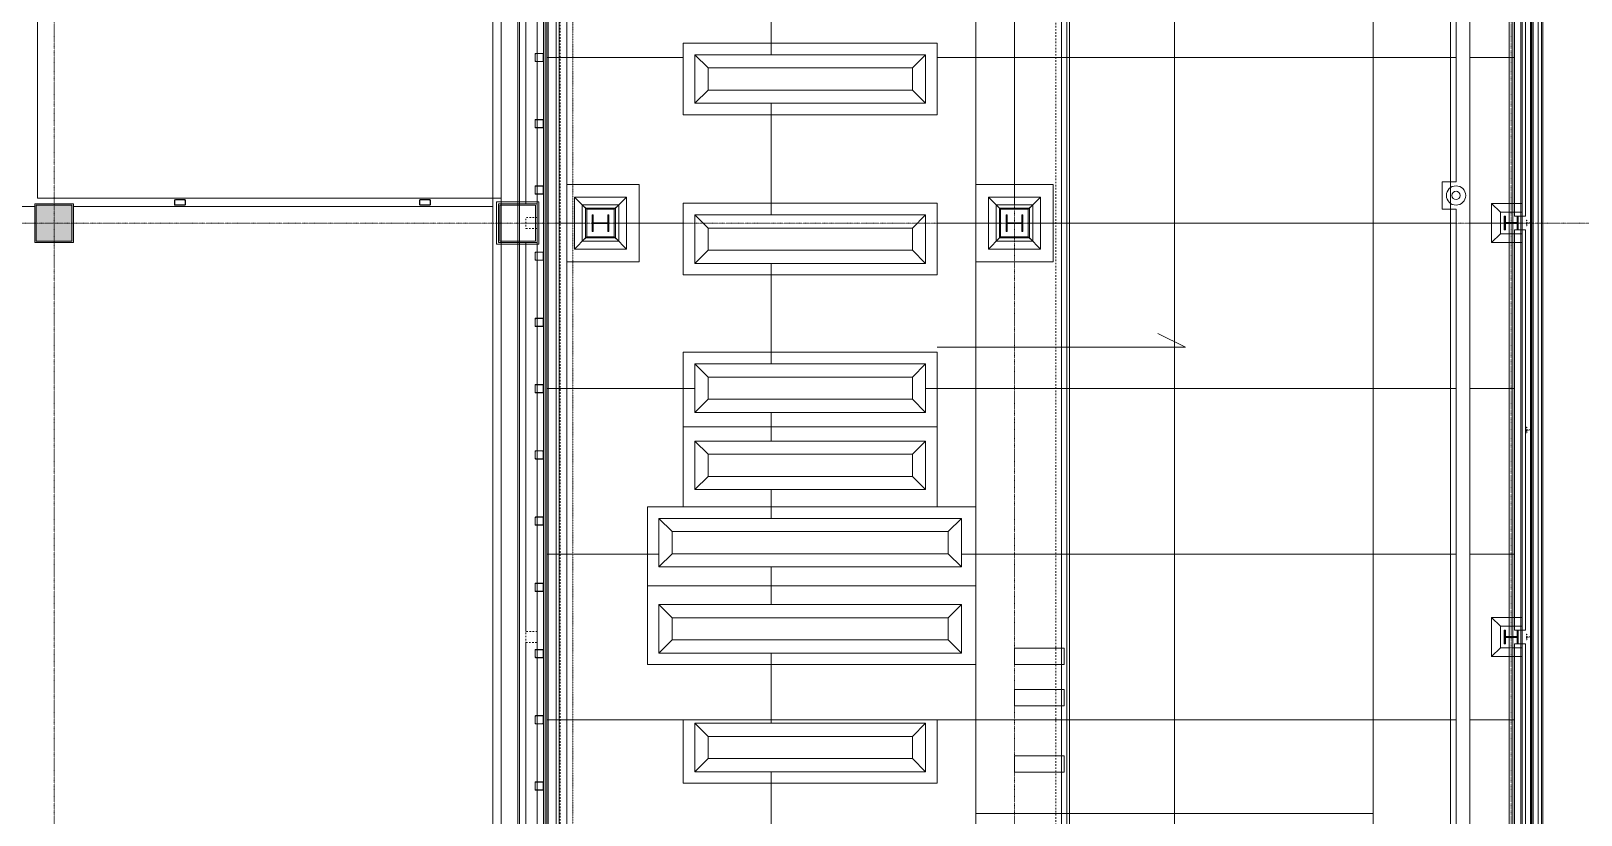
# Model space of a CAD drawing. Extents: x -32000 to 401936, y -48083 to 131250.
# Drawn here: x 234782 to 262864, y 64275 to 78480 of the extents above; entities that cross this region are included whole.
import ezdxf

# ---------------------------------------------------------------- set-up
doc = ezdxf.new("R2010")
doc.units = 0
doc.header["$LTSCALE"] = 10
for name, pattern in [('H12PL4$0$JJP_三點線', [0.9, 0.3, -0.15, 0, -0.15, 0, -0.15, 0, -0.15]), ('H12PL4$0$JJP_虛線(退縮線、投影線、地下室範圍、非屬本工程、圖面分區)', [0.45, 0.3, -0.15]), ('H12PL4$0$TAI_虛線', [5.644, 2.822, -2.822]), ('XFM7P40ICA$0$H12PL4$0$CENTERK1', [0.0983, 0.0833, -0.005, 0.005, -0.005]), ('XFM7P40ICA$0$H12PL4$0$DOTK1', [0.01, 0.005, -0.005]), ('XFM7P40ICA$0$H12PL4$0$JJP_三點線', [0.9, 0.3, -0.15, 0, -0.15, 0, -0.15, 0, -0.15]), ('XFM7P40ICA$0$H12PL4$0$JJP_虛線(退縮線、投影線、地下室範圍、非屬本工程、圖面分區)', [0.45, 0.3, -0.15]), ('XFM7P40ICA$0$H12PL4$0$TAI_虛線', [5.644, 2.822, -2.822])]:
    doc.linetypes.add(name, pattern=pattern)
for name, color, linetype in [('H12PL4$0$A-WALL-EX', 252, 'Continuous'), ('H12PL4$0$A-WALL-IN', 252, 'Continuous'), ('H12PL4$0$S-COL', 252, 'Continuous'), ('H12PL4$0$S-GRID', 252, 'Continuous'), ('H12PL4$0$S-SLAB-SHOW', 252, 'Continuous'), ('XFM7P40ICA$0$H12PL4$0$A-WALL-EX', 252, 'Continuous'), ('XFM7P40ICA$0$H12PL4$0$Hattch', 252, 'Continuous'), ('XFM7P40ICA$0$H12PL4$0$L40_19_DRAN', 252, 'Continuous'), ('XFM7P40ICA$0$H12PL4$0$L40_19_HYOKI', 252, 'Continuous'), ('XFM7P40ICA$0$H12PL4$0$L40_19_MEJI', 252, 'Continuous'), ('XFM7P40ICA$0$H12PL4$0$L40_19_SIAGE1', 252, 'Continuous'), ('XFM7P40ICA$0$H12PL4$0$L40_19_SIAGE2', 252, 'Continuous'), ('XFM7P40ICA$0$H12PL4$0$L40_19_SIAGE3', 252, 'Continuous'), ('XFM7P40ICA$0$H12PL4$0$L40_19_STEEL2', 252, 'Continuous'), ('XFM7P40ICA$0$H12PL4$0$L40_19_STEEL3', 252, 'Continuous'), ('XFM7P40ICA$0$H12PL4$0$L40_19_SUGATA2', 252, 'Continuous'), ('XFM7P40ICA$0$H12PL4$0$L40_19_SUGATA3', 252, 'Continuous'), ('XFM7P40ICA$0$H12PL4$0$L40_19_SUGATAD', 252, 'Continuous'), ('XFM7P40ICA$0$H12PL4$0$L40_19_TEMP', 252, 'Continuous'), ('XFM7P40ICA$0$H12PL4$0$L40_19_設備基礎', 252, 'Continuous'), ('XFM7P40ICA$0$H12PL4$0$S-COL', 252, 'Continuous'), ('XFM7P40ICA$0$H12PL4$0$S-GRID', 252, 'Continuous')]:
    doc.layers.add(name, color=color, linetype=linetype)

# ---------------------------------------------------------------- blocks, each defined once
blk = doc.blocks.new('XFM7P40ICA$0$H12PL4')
at = {"layer": 'XFM7P40ICA$0$H12PL4$0$Hattch', "linetype": 'Continuous', "lineweight": 0}
for points in [[(234850, 74650), (235550, 74650), (235550, 75350), (234850, 75350)], [(244950, 75150), (244950, 74850), (244965, 74850), (244965, 74995), (245235, 74995), (245235, 74850), (245250, 74850), (245250, 75150), (245235, 75150), (245235, 75005), (244965, 75005), (244965, 75150)], [(252450, 75150), (252450, 74850), (252465, 74850), (252465, 74995), (252735, 74995), (252735, 74850), (252750, 74850), (252750, 75150), (252735, 75150), (252735, 75005), (252465, 75005), (252465, 75150)], [(261725, 74875), (261725, 75125), (261705, 75125), (261705, 75007.5), (261495, 75007.5), (261495, 75125), (261475, 75125), (261475, 74875), (261495, 74875), (261495, 74992.5), (261705, 74992.5), (261705, 74875)], [(261725, 67375), (261725, 67625), (261705, 67625), (261705, 67507.5), (261495, 67507.5), (261495, 67625), (261475, 67625), (261475, 67375), (261495, 67375), (261495, 67492.5), (261705, 67492.5), (261705, 67375)]]:
    blk.add_hatch(color=256, dxfattribs=at).paths.add_polyline_path(points)
at = {"layer": 'XFM7P40ICA$0$H12PL4$0$A-WALL-EX', "linetype": 'XFM7P40ICA$0$H12PL4$0$JJP_虛線(退縮線、投影線、地下室範圍、非屬本工程、圖面分區)', "lineweight": 0}
for p, q in [((261995, 30500), (261995, 90375)), ((253550, 32650), (253550, 87350))]:
    blk.add_line(p, q, dxfattribs=at)
at = {"layer": 'XFM7P40ICA$0$H12PL4$0$A-WALL-EX', "lineweight": 0}
for p, q in [((261800, 30500), (261800, 89960)), ((244300, 30500), (244300, 89560)), ((260500, 30500), (260500, 89560)), ((260850, 30500), (260850, 89560)), ((261630, 30500), (261630, 89560))]:
    blk.add_line(p, q, dxfattribs=at)
at = {"layer": 'XFM7P40ICA$0$H12PL4$0$A-WALL-EX', "lineweight": 0, "flags": 128}
for points in [[(243150, 90465), (243150, 30500)], [(262150, 30500), (262150, 90550)], [(261775, 90175), (261775, 30500)], [(261950, 30500), (261950, 90350)], [(261965, 90365), (261965, 30500)], [(262175, 30500), (262175, 90175)], [(244065, 90115), (244065, 30500)], [(244100, 30500), (244100, 90115)], [(261560, 89960), (261560, 30500)], [(243300, 30500), (243300, 89650)], [(243600, 89650), (243600, 30500)], [(243635, 30500), (243635, 89650)], [(244130, 89560), (244130, 30500)], [(261800, 30500), (261800, 89560)]]:
    blk.add_lwpolyline(points, dxfattribs=at)
at = {"layer": 'XFM7P40ICA$0$H12PL4$0$A-WALL-EX', "linetype": 'XFM7P40ICA$0$H12PL4$0$JJP_虛線(退縮線、投影線、地下室範圍、非屬本工程、圖面分區)', "lineweight": 0, "flags": 128}
for points in [[(262090, 30500), (262090, 90490)], [(244300, 87350), (244300, 32650)], [(244350, 32650), (244350, 87350)], [(253450, 87350), (253450, 32650)], [(253600, 32550), (253600, 87500)], [(261975, 78700), (261975, 75050)], [(261975, 74950), (261975, 71300)], [(261975, 71200), (261975, 67550)], [(261975, 67450), (261975, 63800)]]:
    blk.add_lwpolyline(points, dxfattribs=at)
at = {"layer": 'XFM7P40ICA$0$H12PL4$0$L40_19_DRAN', "lineweight": 0}
for radius in [175, 75]:
    blk.add_circle((260600, 75500), radius, dxfattribs=at)
at = {"layer": 'XFM7P40ICA$0$H12PL4$0$L40_19_HYOKI', "lineweight": 0, "flags": 128}
blk.add_lwpolyline([(255200.2, 73001.9), (255700.2, 72751.9), (251200.2, 72751.9)], dxfattribs=at)
at = {"layer": 'XFM7P40ICA$0$H12PL4$0$L40_19_MEJI', "lineweight": 0}
for p, q in [((251900, 32860), (251900, 90200)), ((259100, 32450), (259100, 90200)), ((248195, 78050), (248195, 89900)), ((255500, 32860), (255500, 89775)), ((244490, 30700), (244490, 89375)), ((244130, 78000), (246600, 78000)), ((251200, 78000), (260600, 78000)), ((260850, 78000), (261660, 78000)), ((248195, 75150), (248195, 77170)), ((245350, 75000), (246600, 75000)), ((251200, 75000), (252350, 75000)), ((252850, 75000), (260600, 75000)), ((260850, 75000), (261800, 75000)), ((248195, 72450), (248195, 74270)), ((244130, 72000), (246810, 72000)), ((250990, 72000), (260600, 72000)), ((260850, 72000), (261660, 72000)), ((248195, 71050), (248195, 71570)), ((248195, 69650), (248195, 70170)), ((244130, 69000), (246160, 69000)), ((251640, 69000), (260600, 69000)), ((260850, 69000), (261660, 69000)), ((248195, 68090), (248195, 68770)), ((248195, 65940), (248195, 67210)), ((244130, 66000), (260600, 66000)), ((260850, 66000), (261660, 66000)), ((248195, 63440), (248195, 65060)), ((251900, 64300), (259100, 64300))]:
    blk.add_line(p, q, dxfattribs=at)
at = {"layer": 'XFM7P40ICA$0$H12PL4$0$L40_19_MEJI', "lineweight": 0, "flags": 128}
for points in [[(260600, 30980), (260600, 32750), (260350, 32750), (260350, 33250), (260600, 33250), (260600, 45250), (260350, 45250), (260350, 45750), (260600, 45750), (260600, 60250), (260350, 60250), (260350, 60750), (260600, 60750), (260600, 75250), (260350, 75250), (260350, 75750), (260600, 75750), (260600, 89250), (260350, 89250), (260350, 89750), (260850, 89750), (260850, 30980)], [(246600, 76960), (246600, 78260), (251200, 78260), (251200, 76960)], [(244490, 74300), (245800, 74300), (245800, 75700), (244490, 75700)], [(251900, 74300), (253300, 74300), (253300, 75700), (251900, 75700)], [(246600, 74060), (246600, 75360), (251200, 75360), (251200, 74060)], [(246600, 71310), (246600, 72660), (251200, 72660), (251200, 71310)], [(246600, 69860), (246600, 71310), (251200, 71310), (251200, 69860)], [(245950, 68430), (245950, 69860), (251900, 69860), (251900, 68430)], [(245950, 67000), (245950, 68430), (251900, 68430), (251900, 67000)], [(246600, 64850), (246600, 66000), (251200, 66000), (251200, 64850)]]:
    blk.add_lwpolyline(points, close=True, dxfattribs=at)
at = {"layer": 'XFM7P40ICA$0$H12PL4$0$L40_19_SIAGE1', "lineweight": 0}
for p, q in [((244100, 30525), (244100, 90500)), ((234850, 75300), (227150, 75300)), ((235550, 75300), (243150, 75300)), ((243150, 75300), (243150, 44700))]:
    blk.add_line(p, q, dxfattribs=at)
at = {"layer": 'XFM7P40ICA$0$H12PL4$0$L40_19_SIAGE2', "lineweight": 0}
for p, q in [((244065, 91665), (244065, 75000)), ((234900, 89650), (234900, 75450)), ((234900, 75450), (243300, 75450))]:
    blk.add_line(p, q, dxfattribs=at)
at = {"layer": 'XFM7P40ICA$0$H12PL4$0$L40_19_SIAGE3', "lineweight": 0}
for p, q in [((243300, 75350), (243300, 75450)), ((244065, 75000), (244065, 30525)), ((243300, 60350), (243300, 74650))]:
    blk.add_line(p, q, dxfattribs=at)
at = {"layer": 'XFM7P40ICA$0$H12PL4$0$L40_19_SIAGE3', "lineweight": 0, "flags": 128}
blk.add_lwpolyline([(243215, 74615), (243215, 75385), (243985, 75385), (243985, 74615)], close=True, dxfattribs=at)
at = {"layer": 'XFM7P40ICA$0$H12PL4$0$L40_19_STEEL2', "lineweight": 0}
for p, q in [((234850, 75350), (234850, 74650)), ((235550, 75350), (234850, 75350)), ((235550, 74650), (235550, 75350)), ((234850, 74650), (235550, 74650))]:
    blk.add_line(p, q, dxfattribs=at)
at = {"layer": 'XFM7P40ICA$0$H12PL4$0$L40_19_STEEL2', "lineweight": 0, "flags": 128}
for points in [[(234875, 75325), (234875, 74675), (235525, 74675), (235525, 75325)], [(243250, 74650), (243250, 75350), (243950, 75350), (243950, 74650)], [(243275, 74675), (243275, 75325), (243925, 75325), (243925, 74675)]]:
    blk.add_lwpolyline(points, close=True, dxfattribs=at)
for points in [[(245250, 75150), (245250, 74850), (245235, 74850), (245235, 74982, 0.4142136), (245222, 74995), (244978, 74995, 0.4142136), (244965, 74982), (244965, 74850), (244950, 74850), (244950, 75150), (244965, 75150), (244965, 75018, 0.4142136), (244978, 75005), (245222, 75005, 0.4142136), (245235, 75018), (245235, 75150)], [(252750, 75150), (252750, 74850), (252735, 74850), (252735, 74982, 0.4142136), (252722, 74995), (252478, 74995, 0.4142136), (252465, 74982), (252465, 74850), (252450, 74850), (252450, 75150), (252465, 75150), (252465, 75018, 0.4142136), (252478, 75005), (252722, 75005, 0.4142136), (252735, 75018), (252735, 75150)], [(261725, 75125), (261725, 74875), (261711, 74875), (261711, 74987.5, 0.4142136), (261703, 74995.5), (261497, 74995.5, 0.4142136), (261489, 74987.5), (261489, 74875), (261475, 74875), (261475, 75125), (261489, 75125), (261489, 75012.5, 0.4142136), (261497, 75004.5), (261703, 75004.5, 0.4142136), (261711, 75012.5), (261711, 75125)], [(261725, 67625), (261725, 67375), (261711, 67375), (261711, 67487.5, 0.4142136), (261703, 67495.5), (261497, 67495.5, 0.4142136), (261489, 67487.5), (261489, 67375), (261475, 67375), (261475, 67625), (261489, 67625), (261489, 67512.5, 0.4142136), (261497, 67504.5), (261703, 67504.5, 0.4142136), (261711, 67512.5), (261711, 67625)]]:
    blk.add_lwpolyline(points, format="xyb", close=True, dxfattribs=at)
at = {"layer": 'XFM7P40ICA$0$H12PL4$0$L40_19_STEEL3', "lineweight": 0, "flags": 128}
for points in [[(243915, 77938.5), (243915, 78061.5, -0.4142136), (243928.5, 78075), (244051.5, 78075, -0.4142136), (244065, 78061.5), (244065, 77938.5, -0.4142136), (244051.5, 77925), (243928.5, 77925, -0.4142136)], [(243919.5, 77938.5), (243919.5, 78061.5, -0.4142136), (243928.5, 78070.5), (244051.5, 78070.5, -0.4142136), (244060.5, 78061.5), (244060.5, 77938.5, -0.4142136), (244051.5, 77929.5), (243928.5, 77929.5, -0.4142136)], [(243915, 76738.5), (243915, 76861.5, -0.4142136), (243928.5, 76875), (244051.5, 76875, -0.4142136), (244065, 76861.5), (244065, 76738.5, -0.4142136), (244051.5, 76725), (243928.5, 76725, -0.4142136)], [(243919.5, 76738.5), (243919.5, 76861.5, -0.4142136), (243928.5, 76870.5), (244051.5, 76870.5, -0.4142136), (244060.5, 76861.5), (244060.5, 76738.5, -0.4142136), (244051.5, 76729.5), (243928.5, 76729.5, -0.4142136)], [(243915, 75538.5), (243915, 75661.5, -0.4142136), (243928.5, 75675), (244051.5, 75675, -0.4142136), (244065, 75661.5), (244065, 75538.5, -0.4142136), (244051.5, 75525), (243928.5, 75525, -0.4142136)], [(243919.5, 75538.5), (243919.5, 75661.5, -0.4142136), (243928.5, 75670.5), (244051.5, 75670.5, -0.4142136), (244060.5, 75661.5), (244060.5, 75538.5, -0.4142136), (244051.5, 75529.5), (243928.5, 75529.5, -0.4142136)], [(237398, 75425), (237562, 75425, -0.4142136), (237580, 75407), (237580, 75343, -0.4142136), (237562, 75325), (237398, 75325, -0.4142136), (237380, 75343), (237380, 75407, -0.4142136)], [(237398, 75419), (237562, 75419, -0.4142136), (237574, 75407), (237574, 75343, -0.4142136), (237562, 75331), (237398, 75331, -0.4142136), (237386, 75343), (237386, 75407, -0.4142136)], [(242002, 75425), (241838, 75425, 0.4142136), (241820, 75407), (241820, 75343, 0.4142136), (241838, 75325), (242002, 75325, 0.4142136), (242020, 75343), (242020, 75407, 0.4142136)], [(242002, 75419), (241838, 75419, 0.4142136), (241826, 75407), (241826, 75343, 0.4142136), (241838, 75331), (242002, 75331, 0.4142136), (242014, 75343), (242014, 75407, 0.4142136)], [(243915, 74338.5), (243915, 74461.5, -0.4142136), (243928.5, 74475), (244051.5, 74475, -0.4142136), (244065, 74461.5), (244065, 74338.5, -0.4142136), (244051.5, 74325), (243928.5, 74325, -0.4142136)], [(243919.5, 74338.5), (243919.5, 74461.5, -0.4142136), (243928.5, 74470.5), (244051.5, 74470.5, -0.4142136), (244060.5, 74461.5), (244060.5, 74338.5, -0.4142136), (244051.5, 74329.5), (243928.5, 74329.5, -0.4142136)], [(243915, 73138.5), (243915, 73261.5, -0.4142136), (243928.5, 73275), (244051.5, 73275, -0.4142136), (244065, 73261.5), (244065, 73138.5, -0.4142136), (244051.5, 73125), (243928.5, 73125, -0.4142136)], [(243919.5, 73138.5), (243919.5, 73261.5, -0.4142136), (243928.5, 73270.5), (244051.5, 73270.5, -0.4142136), (244060.5, 73261.5), (244060.5, 73138.5, -0.4142136), (244051.5, 73129.5), (243928.5, 73129.5, -0.4142136)], [(243915, 71938.5), (243915, 72061.5, -0.4142136), (243928.5, 72075), (244051.5, 72075, -0.4142136), (244065, 72061.5), (244065, 71938.5, -0.4142136), (244051.5, 71925), (243928.5, 71925, -0.4142136)], [(243919.5, 71938.5), (243919.5, 72061.5, -0.4142136), (243928.5, 72070.5), (244051.5, 72070.5, -0.4142136), (244060.5, 72061.5), (244060.5, 71938.5, -0.4142136), (244051.5, 71929.5), (243928.5, 71929.5, -0.4142136)], [(243915, 70738.5), (243915, 70861.5, -0.4142136), (243928.5, 70875), (244051.5, 70875, -0.4142136), (244065, 70861.5), (244065, 70738.5, -0.4142136), (244051.5, 70725), (243928.5, 70725, -0.4142136)], [(243919.5, 70738.5), (243919.5, 70861.5, -0.4142136), (243928.5, 70870.5), (244051.5, 70870.5, -0.4142136), (244060.5, 70861.5), (244060.5, 70738.5, -0.4142136), (244051.5, 70729.5), (243928.5, 70729.5, -0.4142136)], [(243915, 69538.5), (243915, 69661.5, -0.4142136), (243928.5, 69675), (244051.5, 69675, -0.4142136), (244065, 69661.5), (244065, 69538.5, -0.4142136), (244051.5, 69525), (243928.5, 69525, -0.4142136)], [(243919.5, 69538.5), (243919.5, 69661.5, -0.4142136), (243928.5, 69670.5), (244051.5, 69670.5, -0.4142136), (244060.5, 69661.5), (244060.5, 69538.5, -0.4142136), (244051.5, 69529.5), (243928.5, 69529.5, -0.4142136)], [(243915, 68338.5), (243915, 68461.5, -0.4142136), (243928.5, 68475), (244051.5, 68475, -0.4142136), (244065, 68461.5), (244065, 68338.5, -0.4142136), (244051.5, 68325), (243928.5, 68325, -0.4142136)], [(243919.5, 68338.5), (243919.5, 68461.5, -0.4142136), (243928.5, 68470.5), (244051.5, 68470.5, -0.4142136), (244060.5, 68461.5), (244060.5, 68338.5, -0.4142136), (244051.5, 68329.5), (243928.5, 68329.5, -0.4142136)], [(243915, 67138.5), (243915, 67261.5, -0.4142136), (243928.5, 67275), (244051.5, 67275, -0.4142136), (244065, 67261.5), (244065, 67138.5, -0.4142136), (244051.5, 67125), (243928.5, 67125, -0.4142136)], [(243919.5, 67138.5), (243919.5, 67261.5, -0.4142136), (243928.5, 67270.5), (244051.5, 67270.5, -0.4142136), (244060.5, 67261.5), (244060.5, 67138.5, -0.4142136), (244051.5, 67129.5), (243928.5, 67129.5, -0.4142136)], [(243915, 65938.5), (243915, 66061.5, -0.4142136), (243928.5, 66075), (244051.5, 66075, -0.4142136), (244065, 66061.5), (244065, 65938.5, -0.4142136), (244051.5, 65925), (243928.5, 65925, -0.4142136)], [(243919.5, 65938.5), (243919.5, 66061.5, -0.4142136), (243928.5, 66070.5), (244051.5, 66070.5, -0.4142136), (244060.5, 66061.5), (244060.5, 65938.5, -0.4142136), (244051.5, 65929.5), (243928.5, 65929.5, -0.4142136)], [(243915, 64738.5), (243915, 64861.5, -0.4142136), (243928.5, 64875), (244051.5, 64875, -0.4142136), (244065, 64861.5), (244065, 64738.5, -0.4142136), (244051.5, 64725), (243928.5, 64725, -0.4142136)], [(243919.5, 64738.5), (243919.5, 64861.5, -0.4142136), (243928.5, 64870.5), (244051.5, 64870.5, -0.4142136), (244060.5, 64861.5), (244060.5, 64738.5, -0.4142136), (244051.5, 64729.5), (243928.5, 64729.5, -0.4142136)]]:
    blk.add_lwpolyline(points, format="xyb", close=True, dxfattribs=at)
at = {"layer": 'XFM7P40ICA$0$H12PL4$0$L40_19_SUGATA2', "lineweight": 0}
blk.add_line((262175, 30485.5), (262175, 90575), dxfattribs=at)
at = {"layer": 'XFM7P40ICA$0$H12PL4$0$L40_19_SUGATA3', "lineweight": 0}
for p, q in [((244150, 89660), (244150, 30550)), ((244300, 89660), (244300, 30700)), ((261660, 82375), (261660, 75125)), ((247050, 77810), (246810, 78050)), ((250750, 77810), (250990, 78050)), ((247050, 77410), (246810, 77170)), ((250750, 77410), (250990, 77170)), ((244850, 75250), (244770, 75330)), ((245430, 75330), (245350, 75250)), ((252350, 75250), (252270, 75330)), ((252930, 75330), (252850, 75250)), ((261405, 75195), (261245, 75355)), ((261660, 75355), (261245, 75355)), ((261245, 75355), (261245, 74645)), ((247050, 74910), (246810, 75150)), ((250750, 74910), (250990, 75150)), ((261660, 75125), (261860, 75125)), ((244850, 74750), (244770, 74670)), ((245430, 74670), (245350, 74750)), ((252350, 74750), (252270, 74670)), ((252930, 74670), (252850, 74750)), ((261405, 74805), (261245, 74645)), ((261660, 74875), (261860, 74875)), ((261660, 74875), (261660, 67625)), ((261860, 74875), (261860, 67625)), ((247050, 74510), (246810, 74270)), ((250750, 74510), (250990, 74270)), ((261660, 74645), (261245, 74645)), ((247050, 72210), (246810, 72450)), ((250750, 72210), (250990, 72450)), ((247050, 71810), (246810, 71570)), ((250750, 71810), (250990, 71570)), ((247050, 70810), (246810, 71050)), ((250750, 70810), (250990, 71050)), ((247050, 70410), (246810, 70170)), ((250750, 70410), (250990, 70170)), ((246400, 69410), (246160, 69650)), ((251400, 69410), (251640, 69650)), ((246400, 69010), (246160, 68770)), ((251400, 69010), (251640, 68770)), ((246400, 67850), (246160, 68090)), ((251400, 67850), (251640, 68090)), ((261245, 67855), (261245, 67145)), ((261660, 67855), (261245, 67855)), ((261405, 67695), (261245, 67855)), ((246400, 67450), (246160, 67210)), ((251400, 67450), (251640, 67210)), ((261660, 67625), (261860, 67625)), ((261405, 67305), (261245, 67145)), ((261660, 67145), (261245, 67145)), ((261660, 67375), (261860, 67375)), ((261660, 67375), (261660, 60125)), ((261860, 67375), (261860, 60125)), ((247050, 65700), (246810, 65940)), ((250750, 65700), (250990, 65940)), ((247050, 65300), (246810, 65060)), ((250750, 65300), (250990, 65060))]:
    blk.add_line(p, q, dxfattribs=at)
at = {"layer": 'XFM7P40ICA$0$H12PL4$0$L40_19_SUGATA3', "linetype": 'XFM7P40ICA$0$H12PL4$0$CENTERK1', "lineweight": 0, "flags": 128}
for points in [[(262090, 30600), (262090, 90490), (249160, 90490), (249160, 90090), (244150, 90090), (244150, 89975), (249275, 89975)], [(261975, 90375), (261975, 30600)]]:
    blk.add_lwpolyline(points, dxfattribs=at)
at = {"layer": 'XFM7P40ICA$0$H12PL4$0$L40_19_SUGATA3', "lineweight": 0, "flags": 128}
for points in [[(261860, 75125), (261860, 82375)], [(261660, 74805), (261405, 74805), (261405, 75195), (261660, 75195)], [(261660, 67305), (261405, 67305), (261405, 67695), (261660, 67695)]]:
    blk.add_lwpolyline(points, dxfattribs=at)
for points in [[(245430, 75330), (244770, 75330), (244770, 74670), (245430, 74670)], [(252930, 75330), (252270, 75330), (252270, 74670), (252930, 74670)], [(245350, 75250), (244850, 75250), (244850, 74750), (245350, 74750)], [(252850, 75250), (252350, 75250), (252350, 74750), (252850, 74750)]]:
    blk.add_lwpolyline(points, close=True, dxfattribs=at)
at = {"layer": 'XFM7P40ICA$0$H12PL4$0$L40_19_SUGATAD', "linetype": 'XFM7P40ICA$0$H12PL4$0$DOTK1', "lineweight": 0}
for p, q in [((244600, 87500), (244600, 32500)), ((253600, 87500), (253600, 32500))]:
    blk.add_line(p, q, dxfattribs=at)
at = {"layer": 'XFM7P40ICA$0$H12PL4$0$L40_19_TEMP', "lineweight": 0}
for p, q in [((252600, 86670), (252600, 75330)), ((244300, 75000), (244770, 75000))]:
    blk.add_line(p, q, dxfattribs=at)
at = {"layer": 'XFM7P40ICA$0$H12PL4$0$L40_19_設備基礎', "lineweight": 0, "flags": 128}
for points in [[(250990, 77170), (250990, 78050), (246810, 78050), (246810, 77170)], [(247050, 77410), (247050, 77810), (250750, 77810), (250750, 77410)], [(250990, 74270), (250990, 75150), (246810, 75150), (246810, 74270)], [(247050, 74510), (247050, 74910), (250750, 74910), (250750, 74510)], [(250990, 71570), (250990, 72450), (246810, 72450), (246810, 71570)], [(247050, 71810), (247050, 72210), (250750, 72210), (250750, 71810)], [(250990, 70170), (250990, 71050), (246810, 71050), (246810, 70170)], [(247050, 70410), (247050, 70810), (250750, 70810), (250750, 70410)], [(251640, 68770), (251640, 69650), (246160, 69650), (246160, 68770)], [(246400, 69010), (246400, 69410), (251400, 69410), (251400, 69010)], [(251640, 67210), (251640, 68090), (246160, 68090), (246160, 67210)], [(246400, 67450), (246400, 67850), (251400, 67850), (251400, 67450)], [(252600, 67000), (252600, 67300), (253500, 67300), (253500, 67000)], [(252600, 66250), (252600, 66550), (253500, 66550), (253500, 66250)], [(250990, 65060), (250990, 65940), (246810, 65940), (246810, 65060)], [(247050, 65300), (247050, 65700), (250750, 65700), (250750, 65300)], [(252600, 65050), (252600, 65350), (253500, 65350), (253500, 65050)]]:
    blk.add_lwpolyline(points, close=True, dxfattribs=at)
at = {"layer": 'XFM7P40ICA$0$H12PL4$0$S-COL', "lineweight": 0, "flags": 128}
for points in [[(234850, 74650), (235550, 74650), (235550, 75350), (234850, 75350)], [(244950, 75150), (244950, 74850), (244965, 74850), (244965, 74995), (245235, 74995), (245235, 74850), (245250, 74850), (245250, 75150), (245235, 75150), (245235, 75005), (244965, 75005), (244965, 75150)], [(252450, 75150), (252450, 74850), (252465, 74850), (252465, 74995), (252735, 74995), (252735, 74850), (252750, 74850), (252750, 75150), (252735, 75150), (252735, 75005), (252465, 75005), (252465, 75150)], [(261725, 74875), (261725, 75125), (261705, 75125), (261705, 75007.5), (261495, 75007.5), (261495, 75125), (261475, 75125), (261475, 74875), (261495, 74875), (261495, 74992.5), (261705, 74992.5), (261705, 74875)], [(261725, 67375), (261725, 67625), (261705, 67625), (261705, 67507.5), (261495, 67507.5), (261495, 67625), (261475, 67625), (261475, 67375), (261495, 67375), (261495, 67492.5), (261705, 67492.5), (261705, 67375)]]:
    blk.add_lwpolyline(points, close=True, dxfattribs=at)
for points in [[(244630, 74530), (244630, 75470)], [(244830, 75270), (244630, 75470)], [(244630, 75470), (245570, 75470)], [(244830, 75270), (244830, 74730)], [(245370, 75270), (244830, 75270)], [(245570, 75470), (245370, 75270)], [(245370, 74730), (245370, 75270)], [(245570, 75470), (245570, 74530)], [(252130, 74530), (252130, 75470)], [(252330, 75270), (252130, 75470)], [(252130, 75470), (253070, 75470)], [(252330, 75270), (252330, 74730)], [(252870, 75270), (252330, 75270)], [(253070, 75470), (252870, 75270)], [(252870, 74730), (252870, 75270)], [(253070, 75470), (253070, 74530)], [(261245, 75355), (261245, 74645)], [(261245, 75355), (261405, 75195)], [(261800, 75355), (261245, 75355)], [(261800, 74645), (261800, 74805), (261800, 75195), (261800, 75355)], [(261405, 75195), (261405, 74805)], [(261800, 75195), (261405, 75195)], [(244830, 74730), (244630, 74530)], [(244830, 74730), (245370, 74730)], [(245570, 74530), (245370, 74730)], [(252330, 74730), (252130, 74530)], [(252330, 74730), (252870, 74730)], [(253070, 74530), (252870, 74730)], [(261245, 74645), (261405, 74805)], [(261405, 74805), (261800, 74805)], [(244630, 74530), (245570, 74530)], [(252130, 74530), (253070, 74530)], [(261245, 74645), (261800, 74645)], [(261245, 67855), (261245, 67145)], [(261245, 67855), (261405, 67695)], [(261800, 67855), (261245, 67855)], [(261405, 67695), (261405, 67305)], [(261800, 67695), (261405, 67695)], [(261800, 67145), (261800, 67305), (261800, 67695), (261800, 67855)], [(261245, 67145), (261405, 67305)], [(261245, 67145), (261800, 67145)], [(261405, 67305), (261800, 67305)]]:
    blk.add_lwpolyline(points, dxfattribs=at)
at = {"layer": 'XFM7P40ICA$0$H12PL4$0$S-COL', "linetype": 'XFM7P40ICA$0$H12PL4$0$TAI_虛線', "lineweight": 0, "flags": 128}
for points in [[(261975, 74950), (261975, 75050), (261970, 75050), (261970, 75002.5), (261880, 75002.5), (261880, 75050), (261875, 75050), (261875, 74950), (261880, 74950), (261880, 74997.5), (261970, 74997.5), (261970, 74950)], [(261975, 71200), (261975, 71300), (261970, 71300), (261970, 71252.5), (261880, 71252.5), (261880, 71300), (261875, 71300), (261875, 71200), (261880, 71200), (261880, 71247.5), (261970, 71247.5), (261970, 71200)], [(261975, 67450), (261975, 67550), (261970, 67550), (261970, 67502.5), (261880, 67502.5), (261880, 67550), (261875, 67550), (261875, 67450), (261880, 67450), (261880, 67497.5), (261970, 67497.5), (261970, 67450)]]:
    blk.add_lwpolyline(points, close=True, dxfattribs=at)
at = {"layer": 'XFM7P40ICA$0$H12PL4$0$S-GRID', "linetype": 'XFM7P40ICA$0$H12PL4$0$JJP_三點線', "lineweight": 0}
for p, q in [((235200, 128250), (235200, -28000)), ((243600, 128250), (243600, -28000)), ((252600, 128250), (252600, -28000)), ((261600, 128250), (261600, -28000)), ((-29000, 75000), (289600, 75000))]:
    blk.add_line(p, q, dxfattribs=at)
blk = doc.blocks.new('XFM7P40ICA')
blk.add_blockref('XFM7P40ICA$0$H12PL4', (0, 0))
blk = doc.blocks.new('H12PL4')
at = {"layer": 'H12PL4$0$A-WALL-EX', "lineweight": 0}
blk.add_line((261800, 30500), (261800, 89960), dxfattribs=at)
at = {"layer": 'H12PL4$0$A-WALL-EX', "lineweight": 0, "flags": 128}
for points in [[(244100, 30500), (244100, 91700)], [(244100, 30500), (244100, 91700)], [(244100, 30500), (244100, 91700)], [(244100, 30500), (244100, 91700)], [(262150, 30500), (262150, 90550)], [(262150, 30500), (262150, 90550)], [(244100, 30500), (244100, 90150)], [(261775, 90175), (261775, 30500)], [(261950, 30500), (261950, 90350)], [(261965, 90365), (261965, 30500)], [(262175, 30500), (262175, 90175)], [(261560, 89960), (261560, 30500)], [(243950, 89650), (243950, 75350)], [(243950, 74650), (243950, 60350)]]:
    blk.add_lwpolyline(points, dxfattribs=at)
at = {"layer": 'H12PL4$0$A-WALL-EX', "linetype": 'H12PL4$0$JJP_虛線(退縮線、投影線、地下室範圍、非屬本工程、圖面分區)', "lineweight": 0, "flags": 128}
for points in [[(243600, 90482.5), (243600, 78075)], [(243750, 75350), (243750, 82400)], [(243600, 77925), (243600, 75350)], [(243600, 74650), (243600, 72075)], [(243750, 67600), (243750, 74650)], [(243600, 71925), (243600, 69075)], [(243600, 68925), (243600, 66075)], [(243750, 60350), (243750, 67400)], [(243600, 65925), (243600, 63075)]]:
    blk.add_lwpolyline(points, dxfattribs=at)
at = {"layer": 'H12PL4$0$A-WALL-IN', "lineweight": 0, "flags": 128}
for points in [[(243150, 90465), (243150, 30500)], [(243300, 75350), (243300, 89650)], [(243300, 60350), (243300, 74650)]]:
    blk.add_lwpolyline(points, dxfattribs=at)
at = {"layer": 'H12PL4$0$S-COL', "lineweight": 0, "flags": 128}
for points in [[(234850, 74650), (235550, 74650), (235550, 75350), (234850, 75350)], [(243250, 74650), (243950, 74650), (243950, 75350), (243250, 75350)], [(244950, 75150), (244950, 74850), (244965, 74850), (244965, 74995), (245235, 74995), (245235, 74850), (245250, 74850), (245250, 75150), (245235, 75150), (245235, 75005), (244965, 75005), (244965, 75150)], [(252450, 75150), (252450, 74850), (252465, 74850), (252465, 74995), (252735, 74995), (252735, 74850), (252750, 74850), (252750, 75150), (252735, 75150), (252735, 75005), (252465, 75005), (252465, 75150)], [(261725, 74875), (261725, 75125), (261705, 75125), (261705, 75007.5), (261495, 75007.5), (261495, 75125), (261475, 75125), (261475, 74875), (261495, 74875), (261495, 74992.5), (261705, 74992.5), (261705, 74875)], [(261725, 67375), (261725, 67625), (261705, 67625), (261705, 67507.5), (261495, 67507.5), (261495, 67625), (261475, 67625), (261475, 67375), (261495, 67375), (261495, 67492.5), (261705, 67492.5), (261705, 67375)]]:
    blk.add_lwpolyline(points, close=True, dxfattribs=at)
for points in [[(244630, 74530), (244630, 75470)], [(244830, 75270), (244630, 75470)], [(244630, 75470), (245570, 75470)], [(244830, 75270), (244830, 74730)], [(245370, 75270), (244830, 75270)], [(245570, 75470), (245370, 75270)], [(245370, 74730), (245370, 75270)], [(245570, 75470), (245570, 74530)], [(252130, 74530), (252130, 75470)], [(252330, 75270), (252130, 75470)], [(252130, 75470), (253070, 75470)], [(252330, 75270), (252330, 74730)], [(252870, 75270), (252330, 75270)], [(253070, 75470), (252870, 75270)], [(252870, 74730), (252870, 75270)], [(253070, 75470), (253070, 74530)], [(261245, 75355), (261245, 74645)], [(261245, 75355), (261405, 75195)], [(261800, 75355), (261245, 75355)], [(261800, 74645), (261800, 74805), (261800, 75195), (261800, 75355)], [(261405, 75195), (261405, 74805)], [(261800, 75195), (261405, 75195)], [(244830, 74730), (244630, 74530)], [(244830, 74730), (245370, 74730)], [(245570, 74530), (245370, 74730)], [(252330, 74730), (252130, 74530)], [(252330, 74730), (252870, 74730)], [(253070, 74530), (252870, 74730)], [(261245, 74645), (261405, 74805)], [(261405, 74805), (261800, 74805)], [(244630, 74530), (245570, 74530)], [(252130, 74530), (253070, 74530)], [(261245, 74645), (261800, 74645)], [(261245, 67855), (261245, 67145)], [(261245, 67855), (261405, 67695)], [(261800, 67855), (261245, 67855)], [(261405, 67695), (261405, 67305)], [(261800, 67695), (261405, 67695)], [(261800, 67145), (261800, 67305), (261800, 67695), (261800, 67855)], [(261245, 67145), (261405, 67305)], [(261245, 67145), (261800, 67145)], [(261405, 67305), (261800, 67305)]]:
    blk.add_lwpolyline(points, dxfattribs=at)
at = {"layer": 'H12PL4$0$S-COL', "linetype": 'H12PL4$0$TAI_虛線', "lineweight": 0, "flags": 128}
for points in [[(243750, 74900), (243950, 74900), (243950, 75100), (243750, 75100)], [(261975, 74950), (261975, 75050), (261970, 75050), (261970, 75002.5), (261880, 75002.5), (261880, 75050), (261875, 75050), (261875, 74950), (261880, 74950), (261880, 74997.5), (261970, 74997.5), (261970, 74950)], [(261975, 71200), (261975, 71300), (261970, 71300), (261970, 71252.5), (261880, 71252.5), (261880, 71300), (261875, 71300), (261875, 71200), (261880, 71200), (261880, 71247.5), (261970, 71247.5), (261970, 71200)], [(243750, 67400), (243950, 67400), (243950, 67600), (243750, 67600)], [(261975, 67450), (261975, 67550), (261970, 67550), (261970, 67502.5), (261880, 67502.5), (261880, 67550), (261875, 67550), (261875, 67450), (261880, 67450), (261880, 67497.5), (261970, 67497.5), (261970, 67450)]]:
    blk.add_lwpolyline(points, close=True, dxfattribs=at)
at = {"layer": 'H12PL4$0$S-GRID', "linetype": 'H12PL4$0$JJP_三點線', "lineweight": 0}
for p, q in [((235200, 128250), (235200, -28000)), ((243600, 128250), (243600, -28000)), ((252600, 128250), (252600, -28000)), ((261600, 128250), (261600, -28000)), ((-29000, 75000), (289600, 75000))]:
    blk.add_line(p, q, dxfattribs=at)
at = {"layer": 'H12PL4$0$S-SLAB-SHOW', "lineweight": 0}
for p, q in [((244300, 30500), (244300, 89560)), ((260500, 30500), (260500, 89560)), ((260850, 30500), (260850, 89560)), ((261630, 30500), (261630, 89560))]:
    blk.add_line(p, q, dxfattribs=at)
at = {"layer": 'H12PL4$0$S-SLAB-SHOW', "lineweight": 0, "flags": 128}
for points in [[(244130, 89560), (244130, 30500)], [(261800, 30500), (261800, 89560)]]:
    blk.add_lwpolyline(points, dxfattribs=at)
at = {"layer": 'H12PL4$0$S-SLAB-SHOW', "linetype": 'H12PL4$0$TAI_虛線', "lineweight": 0, "flags": 128}
for points in [[(244371.03, 32850), (244371.03, 87154.47)], [(253350, 87149.68), (253350, 32850)]]:
    blk.add_lwpolyline(points, dxfattribs=at)

msp = doc.modelspace()

# ---------------------------------------------------------------- block references
msp.add_blockref('XFM7P40ICA', (0, 0))

# ---------------------------------------------------------------- next in the draw order: block references
msp.add_blockref('H12PL4', (0, 0))

doc.saveas('drawing.dxf')
